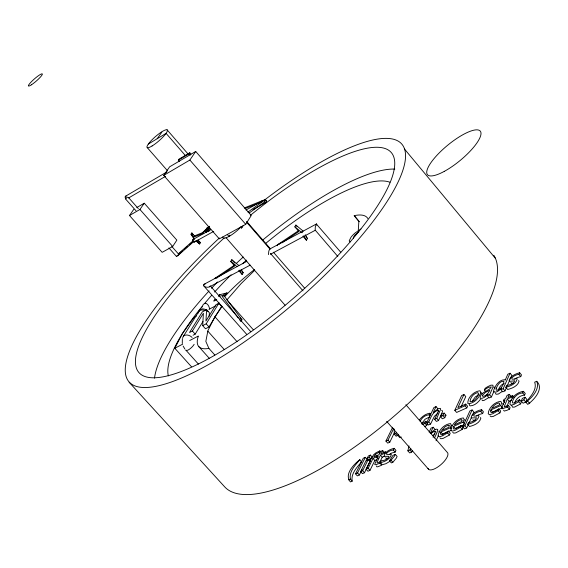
<?xml version="1.0" encoding="UTF-8"?>
<svg xmlns="http://www.w3.org/2000/svg" width="568" height="568" viewBox="0 0 568 568"><rect width="100%" height="100%" fill="white"/><g stroke="black" fill="none" stroke-linecap="round" stroke-linejoin="round"><path stroke-width="0.85" d="M376.527 465.938L376.676 466.775L377.67 466.811L381.724 465.199L379.9 463.126L380.659 461.564L377.45 462.885L377.003 462.302L380.432 455.16L384.706 453.271L385.409 451.837L386.318 452.866M206.631 309.652L205.935 321.012L215.954 304.746L218.843 303.22L221.598 306.337L208.981 326.955L205.488 328.773L202.698 325.641L203.408 313.238L192.41 331.002L189.527 332.5L202.286 311.938L206.631 309.652L209.386 312.748L209.18 316.255M358.28 230.778L358.848 221.321L354.212 215.662A75.246 21.527 -40.8 0 1 367.83 218.531M510.959 382.335L511.356 383.372L513.259 383.272M182.342 338.784L182.285 343.434M385.871 457.531L386.119 458.625L388.469 458.454M412.673 450.708L411.708 452.05L409.705 452.93L407.867 450.836L408.988 445.88M498.839 408.91L498.044 410.707L492.839 413.717L490.17 414.555L489.247 414.555L488.21 413.71C488.65 407.568 494.792 401.931 500.791 401.335L501.636 402.868L500.678 405.595L490.88 409.918L490.496 411.488L491.242 412.616L492.676 412.432L498.839 408.91L500.692 411.083L499.897 412.886L493.23 416.45L491.1 416.72L490.063 415.875M461.23 425.46L460.407 427.25L455.323 430.196L452.724 431.013L451.837 430.998L450.871 430.139C451.454 424.118 457.382 418.488 463.332 417.906L464.099 419.447L463.097 422.166L453.548 426.376L453.136 427.945L453.811 429.081L455.195 428.918L461.23 425.46L463.076 427.597L462.26 429.394L455.735 432.88L453.683 433.128L452.71 432.276M201.995 307.139L203.323 304.285L205.318 303.227C208.03 303.603 209.102 306.663 209.67 308.971M442.33 434.981L442.628 434.122L451.304 430.303M448.379 431.112L447.548 432.901L442.5 435.834L439.937 436.636L439.057 436.615L438.113 435.755C438.745 429.77 444.602 424.147 450.53 423.572L451.276 425.112L450.254 427.825L440.789 432L440.363 433.569L441.024 434.712L442.394 434.548L448.379 431.112L450.218 433.242L449.394 435.031L442.926 438.496L440.896 438.737L439.951 437.878M514.53 402.96C516.063 398.715 519.961 395.328 524.569 395.108L525.265 393.503L523.412 391.316C517.058 392.275 510.689 397.55 509.894 404.111L510.767 405.041L511.605 405.098L514.232 404.288L518.726 401.711L519.528 399.645L521.389 401.839L520.593 403.905L514.622 407.036L512.627 407.228L511.718 405.46M498.164 390.401C499.052 387.397 501.239 384.451 504.256 383.308M210.061 286.13L209.904 286.52C208.073 287.933 204.239 287.365 203.443 285.058L203.976 284.341L246.817 261.344M525.762 402.059L526.884 399.432L525.024 397.238L522.382 398.395L521.254 401.015L523.114 403.216L525.762 402.059L523.895 399.858L525.024 397.238M424.665 426.696L426.767 425.34L427.633 423.352L425.822 421.271L421.74 424.04M519.528 399.645L514.132 402.968L512.805 403.039L512.35 402.279C513.202 397.344 517.647 393.177 522.716 392.921L523.412 391.316M422.855 424.615L424.963 423.259L425.822 421.271M514.651 379.062L516.979 377.677L520.735 376.634L521.495 374.901L519.67 372.743C515.495 373.836 510.213 376.051 509.084 380.674L510.305 381.298L514.757 380.766C513.657 383.918 509.73 385.154 506.67 385.438L505.825 387.34L507.657 389.499C512.123 388.37 517.909 386.084 519.081 381.142L518.52 380.588M504.739 402.435L503.355 400.809L505.009 400.078L501.899 407.256L501.984 408.818L507.572 407.029L508.268 405.438L510.128 407.625L509.432 409.216L507.089 410.238L504.292 411.09L503.589 410.174M508.268 405.438L504.185 406.844L507.288 399.07L511.96 397.004L512.599 395.548L513.983 397.181M511.193 396.549L509.347 394.377L507.927 397.614L512.599 395.548M505.825 387.34C510.291 386.204 516.071 383.918 517.256 378.977L516.695 378.43C506.94 381.561 513.763 374.482 518.911 374.475L519.67 372.743M506.748 406.695L509.134 401.242L511.47 400.213M503.355 400.809L503.993 399.354L505.655 398.622L507.082 395.385L509.347 394.377M506.365 387.759L504.995 390.862L502.758 391.856L500.926 389.705L503.163 388.704L510.043 373.219L511.853 375.356L510.142 379.232M507.054 386.212L509.453 380.787M500.926 389.705L501.679 388.022C499.741 389.84 497.199 392.708 494.295 392.083A9.933 3.706 -40.2 0 1 493.727 390.237C495.197 385.423 499.315 379.708 504.746 379.715L505.151 380.219L507.82 374.22L510.043 373.219M485.746 391.565L484.383 389.967A10.543 3.919 -40.4 0 1 488.821 387.248L491.32 386.943C489.332 391.217 480.137 391.636 480.095 398.104L480.35 398.409C483.375 398.679 486.08 396.258 488.118 394.256L487.358 395.804L489.183 397.941L491.434 396.94L493.94 391.345M487.358 395.804L489.609 394.795L492.932 387.262L492.925 385.189L490.866 385.168L487.585 386.73L485.15 388.285L484.383 389.967M476.616 415.911L478.93 414.548L482.63 413.561L483.425 411.786L481.579 409.642C477.468 410.664 471.504 413.113 471.12 417.927L476.531 417.807C475.43 420.938 471.554 422.223 468.493 422.422L467.606 424.367L469.459 426.511C473.96 425.467 479.669 423.103 480.876 418.176L480.343 417.586M467.606 424.367C472.115 423.316 477.809 420.945 479.03 416.017L478.497 415.435C468.863 418.41 475.75 411.296 480.784 411.41L481.579 409.642M472.505 415.243L473.939 412.077L472.107 409.94L469.906 410.92L462.693 426.745L464.539 428.89L466.754 427.924L468.195 424.75M468.912 423.167L471.426 417.622M462.693 426.745L464.908 425.773L472.107 409.94M463.964 394.504L461.649 395.548L454.798 410.33L456.615 412.446L466.797 407.909L467.57 406.212L465.753 404.089L457.907 407.597L463.964 394.504L465.767 396.606L461.145 406.624M454.798 410.33L464.979 405.786L465.753 404.089M436.032 440.782L438.524 435.422M440.498 416.713L442.962 415.613L444.14 413.085L445.951 415.187L444.772 417.714L442.316 418.808L440.498 416.713L441.684 414.186L444.14 413.085M433.086 437.346L435.443 431.389L434.193 431.311L430.899 433.576M434.548 437.9L437.048 432.546L437.758 429.394L436.302 429.152L434.094 430.175L430.253 433.384L433.143 427.235L434.96 429.337M438.013 413.05L434.428 416.252L430.572 424.04L428.435 424.992L426.625 422.904L428.762 421.953C430.764 417.608 432.667 411.686 437.928 410.302L438.262 411.388L434.612 419.34L436.423 421.435L438.56 420.483L442.429 411.843L442.394 410.707L441.62 410.366M437.119 410.174L437.829 408.676L436.032 406.596L433.909 407.554L426.625 422.904M429.131 432.127L430.984 428.187L433.143 427.235M434.612 419.34L436.749 418.389L440.704 409.088L440.299 408.349L438.304 408.74L433.192 412.588L436.032 406.596M420.157 421.25C421.783 417.75 425.226 415.023 429.145 414.796L429.884 413.248L430.778 414.285M395.3 454.365L394.462 456.111L391.011 460.186L389.534 460.84L391.366 462.92L392.843 462.274L396.286 458.191L397.131 456.445L395.3 454.365L392.893 455.43L389.534 460.84M389.825 461.394L385.913 463.694L382.228 464.759L380.404 462.686C384.799 461.734 390.06 459.306 391.373 454.641L390.933 454.045C381.888 456.736 388.768 449.849 393.297 450.076L394.142 448.322L395.96 450.396L395.115 452.142L391.679 453.037L389.478 454.343M379.999 461.812L382.243 457.219L384.387 456.274M392.708 427.228L385.913 441.073L387.71 443.125L389.79 442.195L394.405 432.731M380.404 462.686L381.341 460.762C384.295 460.662 387.88 459.306 388.981 456.36L384.046 456.338C384.628 451.745 390.102 449.274 394.142 448.322M384.5 452.604L382.69 450.545L381.135 453.725L385.409 451.837M385.913 441.073L387.987 440.15L393.78 428.329M376.868 459.59L374.823 460.492L369.988 470.339L367.908 471.248L366.09 469.196L368.163 468.28L373.013 458.44L376.414 456.935L377.116 455.5L373.723 457.006L374.738 455.11L376.094 453.825L379.062 452.426L379.807 450.9L380.709 451.929M378.189 458.291L376.832 456.75L377.535 455.316L379.055 454.649L380.61 451.468L382.69 450.545M360.623 471.596L362.682 470.695L368.256 459.427L370.059 461.472L364.5 472.746L362.441 473.648L360.623 471.596L366.204 460.336L368.256 459.427M370.379 459.746L369.008 460.35L367.205 458.305L369.257 457.396L370.407 455.075L372.21 457.119L371.444 458.667M370.542 460.946L369.64 459.924L370.343 458.49L371.657 457.915L373.687 454.67L375.938 452.788L379.807 450.9M366.09 469.196L370.947 459.342L369.64 459.924M362.1 469.523L359.388 474.983L357.336 475.885L355.518 473.84L357.57 472.938L365.323 457.332L367.127 459.37L366.353 460.932M367.205 458.305L368.355 455.983L370.407 455.075M355.518 473.84L363.279 458.234L365.323 457.332M222.244 306.308L214.896 316.724L207.931 330.597L205.836 341.418L208.903 348.383L214.796 354.979M191.416 366.687L174.809 348.241L182.307 333.736L194.199 317.114L196.528 315.886M421.96 423.323L425.056 419.241L429.436 417.047M472.37 400.994L475.359 396.862L478.845 394.753M302.9 236.174L306.4 240.236L307.423 238.489L305.25 234.761M302.382 232.198L303.071 231.034L295.878 225.077L294.842 226.817L298.874 231.495L281.962 242.848M241.265 320.955L241.961 319.784L223.38 294.835M277.163 245.724L277.858 244.567L298.434 230.743M238.674 270.524L242.138 274.472L243.196 272.732L241.457 269.843M202.698 325.641L206.184 323.824L218.843 303.22M238.333 318.066L222.315 296.567L225.979 294.629L227.044 292.896L219.766 294.685L218.573 295.829M193.035 335.241L195.193 334.119L202.968 321.524M219.766 294.685L218.701 296.418L225.979 294.629M216.72 299.521L213.93 300.997L214.995 299.265M219.504 276.233L234.69 265.987L230.707 261.443L231.779 259.711L238.844 265.504M183.535 336.079L199.091 311.079M245.731 224.317L251.255 215.506L195.719 151.45L169.64 166.814L163.719 175.398L219.312 238.872L245.731 224.317L189.868 160.048L195.719 151.45M240.612 227.058L241.485 228.059L242.195 226.923M229.848 235.102L228.996 236.451A15.514 3.94 -41 0 1 222.649 237.041M195.655 240.747L199.624 243.999L200.447 242.721L197.955 239.888M194.455 235.912L191.842 232.937L191.011 234.208L193.624 237.183L194.455 235.912L203.379 232.319M133.835 209.265L129.49 215.52L162.171 252.341L172.672 246.484L176.854 240.129L144.251 203.216L136.81 207.533M179.495 161.468L178.359 160.162L189.03 153.871L189.79 152.764L190.926 154.077M178.359 160.162L179.112 159.061L189.79 152.764M129.49 215.52L139.927 209.478L144.251 203.216M177.507 255.302L178.196 255.33L178.238 254.705M157.18 138.72L161.844 132.138M241.485 228.059L243.445 225.297M407.867 450.836L409.869 449.955L410.841 448.606M480.492 399.24C478.015 402.464 474.472 405.822 470.19 405.871L469.644 405.516M127.63 197.146L125.407 198.814L125.997 197.841M398.502 434.3L397.437 435.62L396.088 436.217L394.291 434.165L395.64 433.561L396.705 432.248M419.525 419.674C422.13 416.521 425.702 413.717 429.884 413.248M340.8 252.284L316.362 224.019L315.311 226.845L315.169 230.068L337.832 256.495M316.362 224.019L269.701 249.068L268.82 251.063L268.458 254.627M525.876 402.201C530.242 396.705 537.406 389.861 534.687 382.172L536.689 381.284C544.534 388.661 533.771 400.163 527.75 404.409L525.876 402.201C531.591 398.125 540.239 389.115 536.689 381.284M359.842 459.697C355.348 465.085 348.915 471.454 350.364 479.108L352.188 481.153L350.406 481.934C343.782 474.514 354.049 464.056 359.842 459.697L361.646 461.734C357.151 467.123 350.726 473.499 352.188 481.153M207.015 230.338L208.69 228.577M206.716 231.609L206.212 232.134L205.403 231.027L205.907 230.501L206.716 231.609L205.765 232.134L209.67 228.031L208.868 226.93L204.949 231.034L205.907 230.501M203.841 233.207L203.337 233.732L202.528 232.631L207.881 227.477L206.951 228.002L207.448 227.477L209.606 226.277M254.627 270.347L240.974 283.73L226.916 299.897L253.236 329.681M213.93 300.997L215.719 299.279M432.731 435.677L435.138 433.86M178.785 253.406L193.248 240.633M179.751 253.25L182.307 250.992M184.231 249.295L187.426 246.469M189.343 244.772L193.823 240.818M178.196 255.33L193.958 241.386M485.37 395.974L487.181 394.561M502.332 391.387L498.278 394.085L496.12 394.227A9.933 3.72 -40.2 0 1 495.53 393.148M488.807 397.529L484.177 400.348L482.623 400.674L481.849 399.787M358.82 231.787L354.872 235.067L353.331 237.459L353.452 238.226M249.409 212.815L264.404 202.087M247.975 212.056L265.121 199.794L266.037 200.547A0.845 0.547 54.4 0 1 265.831 201.065M261.415 201.448L262.828 200.461L244.311 207.966M235.038 264.745L214.796 278.412L216.408 277.795M216.607 278.185L218.055 277.212M148.347 144.045L166.083 133.359L185.26 155.419M125.492 196.251L166.9 171.919M163.719 175.398L189.868 160.048M128.602 197.976L165.515 176.336M202.528 232.631L205.403 231.027M192.907 239.533L210.636 229.678M246.008 210.011L264.567 199.688M194.455 242.053L213.731 231.361M252.994 209.585L266.151 202.286M360.957 228.996L355.319 232.809A8.776 2.535 -40.4 0 0 350.939 237.339L349.192 240.896L350.215 241.925M209.535 286.854L250.168 265.128M270.453 254.286L315.304 230.246M224.843 294.061L227.044 292.896M208.967 309.34L215.968 305.662M174.809 348.241L182.655 344.172M189.712 340.516L198.346 336.043A67.478 18.929 -41.3 0 0 208.903 348.383M444.723 415.733L445.951 415.187M401.335 437.055L399.844 437.722L398.04 435.663M360.467 462.26L361.646 461.734M376.832 456.75L378.345 456.083L374.681 464.397L375.846 464.745L379.9 463.126M464.141 424.658L455.387 428.506L453.548 426.376M521.254 401.015L523.895 399.858M348.589 479.882L350.364 479.108M203.976 284.341L205.247 283.957M245.113 208.591L262.033 201.746M206.624 231.013L210.685 229.38M193.624 237.183L203.365 233.263M206.617 231.964L209.862 230.658M277.858 244.567L279.484 243.935M475.125 420.228L473.258 420.285L472.839 419.709M493.592 387.078L494.281 387.085M481.025 392.815L482.594 393.787M464.432 419.958L465.654 420.398M451.638 425.602L452.369 425.688M438.801 431.14L439.696 431.985M502.637 403.507L503.433 404.395M230.707 261.443L237.133 266.711M198.466 241.095L200.447 242.721M294.842 226.817L302.041 232.774M240.115 317.945L241.961 319.784M129.135 382.243L224.843 487.024A177.635 58.554 -41.1 0 0 394.107 416.166A177.635 58.554 -41.1 0 0 493.819 255.288M186.041 350.328L198.431 364.116M198.686 346.48L209.308 358.337M192.41 331.002L195.193 334.119M206.184 323.824L208.981 326.955M207.824 331.137L224.353 349.668M362.682 470.695L364.5 472.746M357.57 472.938L359.388 474.983M214.896 316.724L237.09 341.709M210.288 285.931L250.736 331.662M139.927 209.478L172.672 246.484M128.354 197.359L138.343 208.648M171.834 246.484L178.771 254.322M368.163 468.28L369.988 470.339M203.805 285.924L246.54 334.176M125.407 198.814L135.993 210.771M168.923 247.946L176.442 256.438M379.062 452.426L379.964 453.456M380.432 455.16L382.243 457.219M375.334 454.407L376.69 455.948M376.414 456.935L377.322 457.964M373.013 458.44L374.823 460.492M369.257 457.396L370.613 458.93M393.297 450.076L395.115 452.142M391.011 460.186L392.843 462.274M196.627 240.591L199.624 243.999M147.275 147.63L167.631 170.904M226.064 237.722L285.044 305.165M386.659 421.357L428.705 469.438M395.64 433.561L397.437 435.62M409.869 449.955L411.708 452.05M231.779 259.711L234.627 262.956M240.889 270.105L243.196 272.732M387.987 440.15L389.79 442.195M227.299 234.513L228.996 236.451A15.514 3.94 -41 0 0 241.038 226.916M167.077 129.823L188.491 154.475M246.647 221.421L270.474 248.848M273.385 252.192L304.767 288.324M405.893 404.743L447.158 452.249A12.645 4.8 -41.2 0 1 440.64 464.873A12.645 4.8 -41.2 0 1 428.016 468.373M246.583 222.194L270.034 249.189M270.411 253.371L303 290.859M429.145 414.796L430.047 415.833M440.789 432L442.628 434.122M428.762 421.953L430.572 424.04M435.052 431.091L435.968 432.141M424.963 423.259L426.767 425.34M189.03 153.871L190.174 155.178M442.962 415.613L444.772 417.714M437.928 410.302L438.83 411.346M450.254 427.825L451.177 428.89M436.749 418.389L438.56 420.483M447.548 432.901L449.394 435.031M295.878 225.077L297.029 226.419M305.925 236.749L307.423 238.489M463.097 422.166L464.475 423.771M464.908 425.773L466.754 427.924M460.407 427.25L462.26 429.394M464.979 405.786L466.797 407.909M490.88 409.918L492.726 412.077L502.531 407.767L500.678 405.595M480.784 411.41L482.63 413.561M507.572 407.029L509.432 409.216M489.609 394.795L491.434 396.94M498.044 410.707L499.897 412.886M518.726 401.711L520.593 403.905M511.96 397.004L512.883 398.097M503.163 388.704L504.995 390.862M354.212 215.662L359.381 221.74M507.288 399.07L509.134 401.242M522.716 392.921L524.569 395.108M527.892 401.32L529.759 403.529M518.911 374.475L520.735 376.634M404.345 148.866L495.445 258.383M184.856 348.993L183.13 346.097M316.539 223.984L316.788 225.098M239.369 319.457L240.917 321.538M191.011 234.208L194.327 239.66M191.842 232.937L193.084 234.982M239.519 270.134L242.138 274.472M303.781 235.763L306.4 240.236M494.735 387.319L494.976 388.476M469.367 404.203L469.381 404.97M394.192 429.195L394.291 434.165M166.594 172.36A1.555 0.987 59.3 0 1 166.715 172.097M125.691 198.417A1.534 0.994 59.2 0 1 125.18 196.698A1.534 0.994 59.2 0 1 126.316 196.258M178.65 254.301A1.576 0.391 -41.4 0 1 178.395 255.146A1.576 0.391 -41.4 0 1 176.84 256.381A1.576 0.391 -41.4 0 1 176.556 255.962M264.915 200.142A0.845 0.547 54.4 0 1 265.121 199.794M194.746 241.613A1.484 0.944 60.8 0 1 193.134 241.649M192.907 241.336A1.484 0.944 60.8 0 1 192.623 239.973A1.484 0.944 60.8 0 1 193.404 239.433M218.055 304.192A68.103 19.035 -41.3 0 1 219.156 302.879M224.736 296.567A68.103 19.035 -41.3 0 1 254.613 269.481M168.341 375.888A148.844 42.231 -41.1 0 1 201.974 306.663M204.7 303.369A148.844 42.231 -41.1 0 1 211.608 295.367M214.612 292.016A148.844 42.231 -41.1 0 1 231.091 274.784M242.586 263.722A148.844 42.231 -41.1 0 1 246.491 260.116M265.611 243.48A148.844 42.231 -41.1 0 1 389.882 182.214M194.149 344.307A5.808 1.747 -43.2 0 1 189.279 349.334A5.808 1.747 -43.2 0 1 185.85 349.888M182.74 338.081A5.801 4.004 28.3 0 1 186.155 335.014A5.801 4.004 28.3 0 1 192.09 337.456M198.331 313.025A5.723 4.026 29.2 0 1 205.183 310.653M199.169 310.944A5.723 4.146 35 0 1 203.039 308.907A5.723 4.146 35 0 1 208.058 311.584M264.631 199.957A180.922 49.274 -41.1 0 1 393.865 190.209A180.922 49.274 -41.1 0 1 162.377 384.806A180.922 49.274 -41.1 0 1 219.411 237.971M250.467 215.265A167.397 45.575 -41.1 0 1 387.127 189.123A167.397 45.575 -41.1 0 1 172.139 374.603A167.397 45.575 -41.1 0 1 224.204 237.921M154.51 378.16A166.786 47.343 -41.1 0 1 209.088 290.901M211.523 288.274A166.786 47.343 -41.1 0 1 217.523 281.955M236.146 263.587A166.786 47.343 -41.1 0 1 243.246 257.02M262.65 240.122A166.786 47.343 -41.1 0 1 394.795 169.072M449.181 425.659L448.869 427.271L441.542 430.508L445.248 426.618L448.337 425.191L449.181 425.659M482.502 395.3L482.772 396.414C486.18 396.187 488.501 392.964 489.893 390.166L485.363 392.424L482.502 395.3M480.805 392.424C479.3 397.969 474.266 403.294 468.373 403.749L467.826 403.401C467.478 397.323 474.102 391.324 479.981 390.77L480.805 392.424M496.34 388.256L496.134 389.172A5.744 2.144 -40.2 0 0 496.716 390.33C500.514 389.456 503.702 385.402 503.908 381.554L503.617 381.199C499.946 381.007 497.376 385.253 496.34 388.256M499.485 404.146L499.194 405.062L491.611 408.413L493.784 405.722L496.176 403.962L498.541 402.996L499.137 403.031L499.485 404.146M461.99 420.703L461.685 421.619L454.293 424.878L456.459 422.216L458.823 420.483L461.124 419.539L461.692 419.582L461.99 420.703M478.306 394.128C477.148 397.522 474.308 401.874 470.311 401.789L470.041 401.427C470.311 397.465 473.655 393.432 477.603 392.587L478.277 393.113L478.306 394.128M264.262 200.447A1.519 0.93 60.9 0 0 265.923 202.378A1.519 0.93 60.9 0 0 265.888 200.135A1.519 0.93 60.9 0 0 264.262 200.447M31.517 84.753A9.216 1.434 -41.1 0 0 42.373 74.216A9.216 1.434 -41.1 0 0 32.27 80.862A9.216 1.434 -41.1 0 0 31.517 84.753M444.261 171.38A34.229 9.848 -39.5 0 0 480.649 131.712A34.229 9.848 -39.5 0 0 436.678 155.582A34.229 9.848 -39.5 0 0 444.261 171.38M152.103 145.955A13.362 2.755 -41 0 0 167.439 130.463A13.362 2.755 -41 0 0 152.032 139.785A13.362 2.755 -41 0 0 152.103 145.955"/></g></svg>
